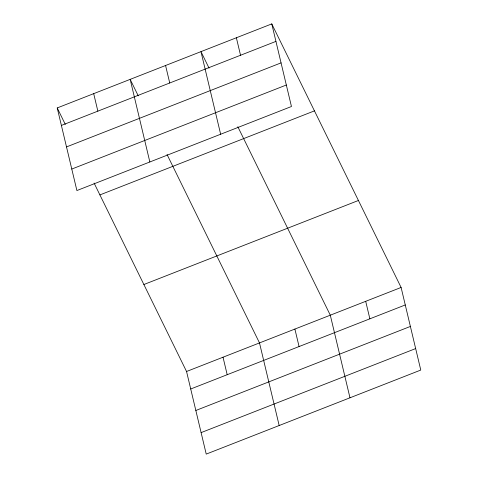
<?xml version="1.0" encoding="UTF-8"?>
<svg xmlns="http://www.w3.org/2000/svg" width="478" height="478" viewBox="0 0 478 478"><rect width="100%" height="100%" fill="white"/><g stroke="black" fill="none" stroke-linecap="round" stroke-linejoin="round"><path stroke-width="0.72" d="M271.773 23.9L291.449 106.504L76.898 190.543L57.223 107.938L271.773 23.9L401.102 287.457L420.777 370.062L206.227 454.1L186.551 371.496L94.082 183.056M61.387 125.427L275.937 41.389M66.508 146.919L281.058 62.875M71.778 169.057L286.328 85.012M99.902 194.916L314.452 110.872M143.872 284.524L358.422 200.485M186.551 371.496L401.102 287.457M190.716 388.99L405.266 304.952M195.837 410.477L410.387 326.438M201.113 432.614L415.663 348.576M209.053 68.103L200.969 51.63L220.651 134.234M237.829 126.748L330.298 315.193L349.98 397.792M138.25 95.839L130.165 79.366L149.847 161.97M167.025 154.478L259.5 342.923L279.176 425.528M57.223 107.938L65.301 124.411M365.7 301.325L369.864 318.814M236.371 37.768L240.536 55.257M294.896 329.055L299.067 346.55M165.567 65.498L169.738 82.993M223.023 357.209L227.193 374.704M93.694 93.652L97.859 111.141"/></g></svg>
